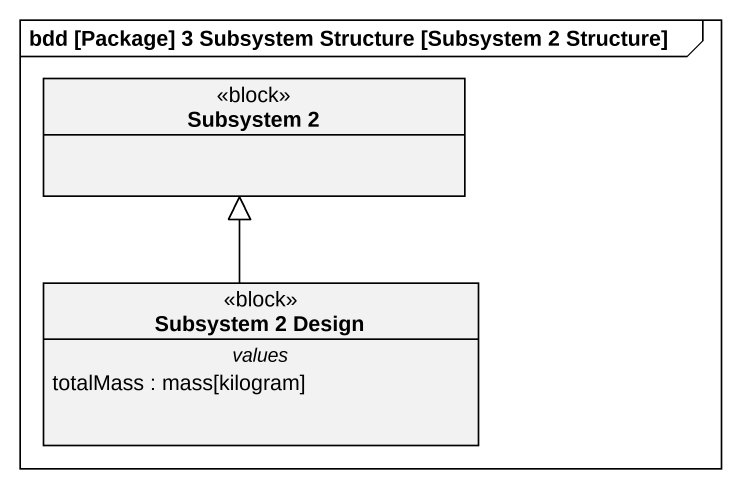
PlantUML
@startuml
mainframe bdd [Package] 3 Subsystem Structure [Subsystem 2 Structure]
hide circle
hide empty members
class "Subsystem 2" as Subsystem_2 <<block>>
class "Subsystem 2 Design" as Subsystem_2_Design <<block>> {
  -- values --
  totalMass : mass[kilogram]
}
Subsystem_2_Design -up-|> Subsystem_2
@enduml
